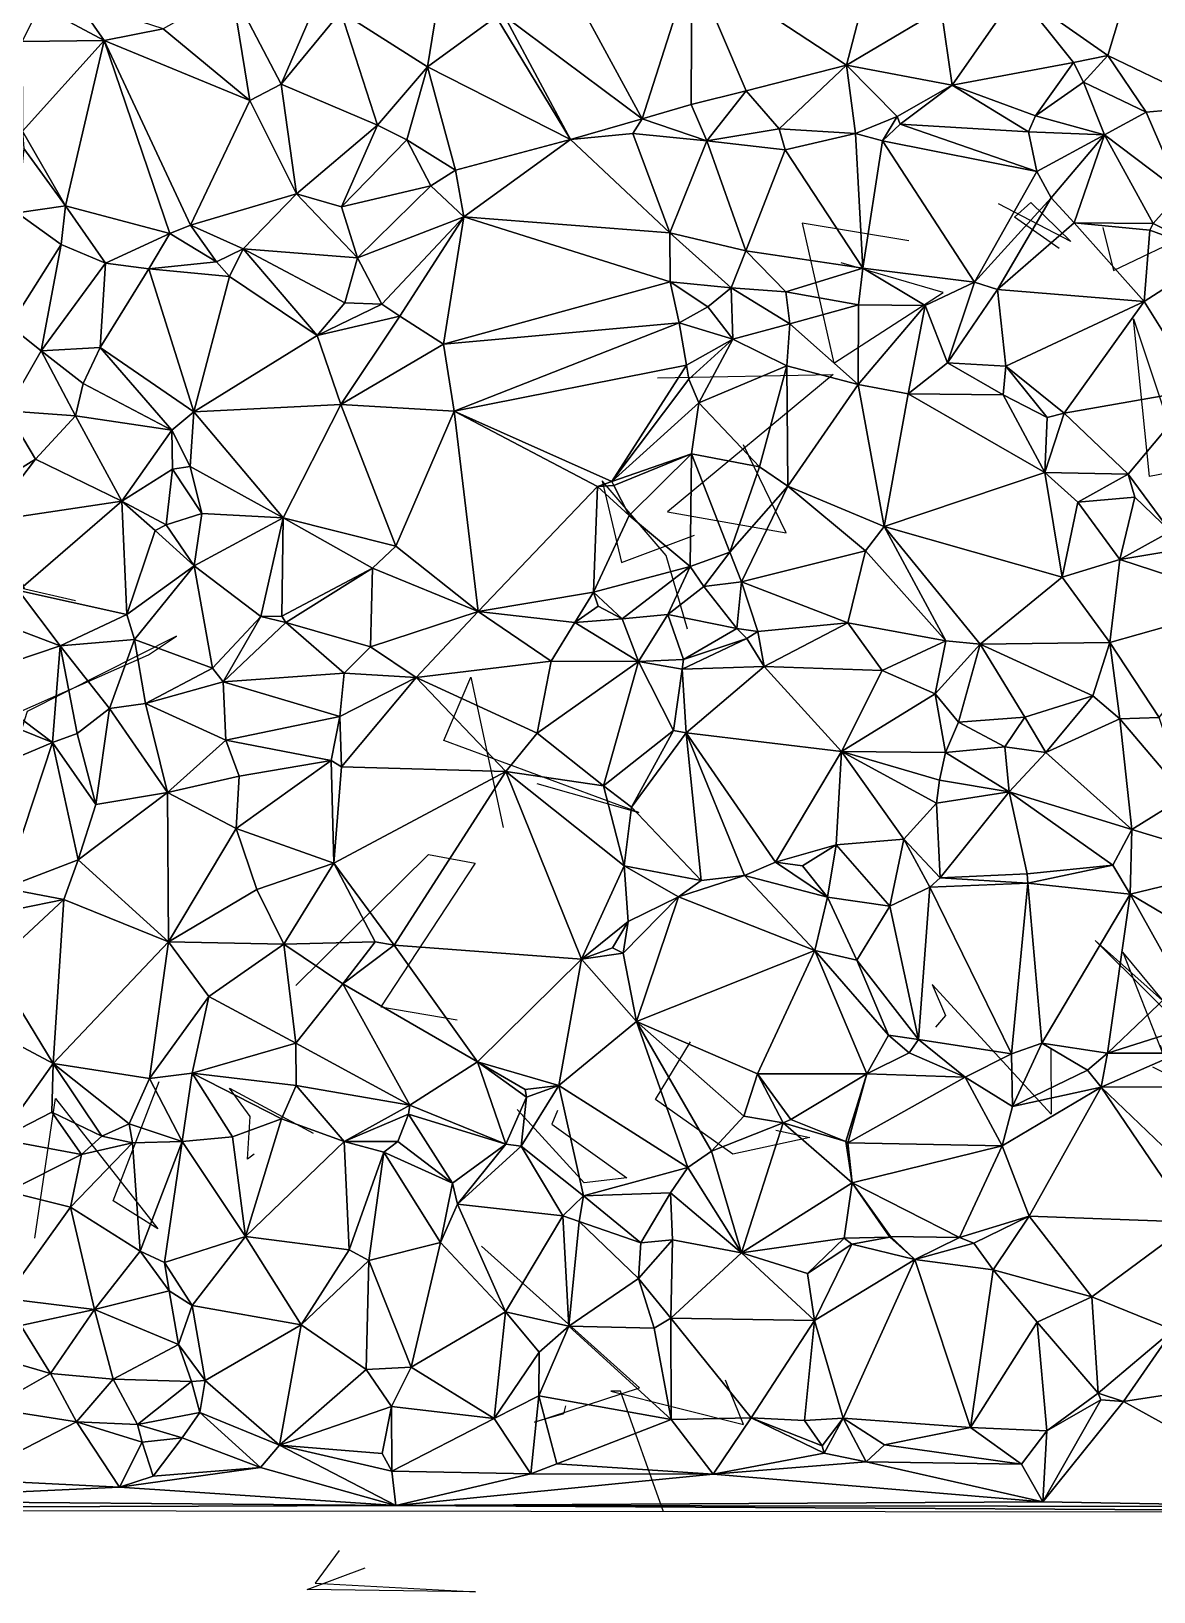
# Model space of a CAD drawing. Header units: metres. Extents: x -15.7 to 15.9, y -15.8 to 15.
# Drawn here: x -1.53 to 9.35, y -15.76 to -0.63 of the extents above; entities that cross this region are included whole.
import ezdxf

# ---------------------------------------------------------------- set-up
doc = ezdxf.new("R2010")
doc.units = ezdxf.units.M
doc.layers.add('CRACKS', color=1, linetype='Continuous')
doc.layers.add('STREET_MESH', color=7, linetype='Continuous')

msp = doc.modelspace()

# ---------------------------------------------------------------- linework, layer by layer
at = {"layer": 'CRACKS'}
for points in [[(8.438, -2.738, 0.1), (8.004, -2.434, 0.1), (8.162, -2.291, 0.1), (8.55, -2.668, 0.1), (7.848, -2.303, 0.1)], [(6.98, -2.661, 0.1), (5.946, -2.491, 0.1), (6.252, -3.848, 0.1), (7.312, -3.164, 0.1), (6.322, -2.875, 0.1)], [(8.861, -2.534, 0.1), (8.963, -2.951, 0.1), (9.736, -2.581, 0.1), (10.043, -3.16, 0.1), (10.339, -2.962, 0.1)], [(10.068, -4.802, 0.1), (9.311, -4.947, 0.1), (9.157, -3.417, 0.1), (9.542, -4.571, 0.1), (10.476, -5.101, 0.1)], [(4.543, -3.991, 0.1), (6.245, -3.957, 0.1), (4.64, -5.289, 0.1), (5.791, -5.492, 0.1), (5.375, -4.64, 0.1)], [(-1.098, -6.152, 0.1), (-2.704, -5.784, 0.1), (-2.123, -4.787, 0.1), (-1.593, -6.035, 0.1), (-2.007, -5.435, 0.1)], [(4.833, -6.428, 0.1), (4.626, -5.714, 0.1), (4.005, -4.99, 0.1), (4.195, -5.78, 0.1), (4.902, -5.515, 0.1)], [(-1.988, -7.38, 0.1), (-0.391, -6.675, 0.1), (-0.12, -6.495, 0.1), (-1.569, -7.226, 0.1), (-1.891, -8.226, 0.1)], [(3.374, -7.924, 0.1), (4.363, -8.203, 0.1), (2.471, -7.505, 0.1), (2.732, -6.891, 0.1), (3.046, -8.35, 0.1)], [(1.037, -9.882, 0.1), (2.324, -8.612, 0.1), (2.774, -8.696, 0.1), (1.862, -10.087, 0.1), (2.602, -10.213, 0.1)], [(10.328, -10.82, 0.1), (8.787, -9.445, 0.1), (10.358, -11.009, 0.1), (9.601, -10.311, 0.1), (10.528, -10.987, 0.1)], [(9.342, -10.669, 0.1), (10.415, -11.199, 0.1), (9.054, -9.559, 0.1), (9.515, -10.734, 0.1), (9.418, -10.463, 0.1)], [(8.355, -10.494, 0.1), (8.359, -11.128, 0.1), (7.207, -9.871, 0.1), (7.335, -10.172, 0.1), (7.237, -10.285, 0.1)], [(5.69, -11.283, 0.1), (6.018, -11.355, 0.1), (5.272, -11.516, 0.1), (4.522, -10.985, 0.1), (4.862, -10.429, 0.1)], [(-1.495, -12.332, 0.1), (-1.294, -10.976, 0.1), (-0.3, -12.242, 0.1), (-0.735, -11.969, 0.1), (-0.287, -10.812, 0.1)], [(0.633, -11.517, 0.1), (0.568, -11.565, 0.1), (0.595, -11.151, 0.1), (0.394, -10.876, 0.1), (1.203, -11.312, 0.1)], [(3.572, -11.094, 0.1), (3.518, -11.226, 0.1), (4.245, -11.747, 0.1), (3.831, -11.796, 0.1), (3.183, -11.083, 0.1)], [(3.65, -13.956, 0.1), (3.632, -14.034, 0.1), (3.349, -14.116, 0.1), (4.368, -13.783, 0.1), (2.835, -12.41, 0.1)], [(4.602, -14.983, 0.1), (4.184, -13.815, 0.1), (4.091, -13.813, 0.1), (5.376, -14.137, 0.1), (5.202, -13.709, 0.1)], [(1.456, -15.359, 0.1), (1.224, -15.675, 0.1), (2.778, -15.759, 0.1), (1.146, -15.738, 0.1), (1.71, -15.528, 0.1)]]:
    msp.add_polyline3d(points, dxfattribs=at)
at = {"layer": 'STREET_MESH'}
for points in [[(9.931, -1.357), (9.726, 0.606), (9.297, 0.425)], [(8.03, -0.249), (8.91, -0.864), (9.297, 0.425)], [(8.91, -0.864), (9.931, -1.357), (9.297, 0.425)], [(3.469, 0.225), (3.058, -0.484), (4.394, -1.478)], [(3.469, 0.225), (4.394, -1.478), (4.876, 0.027)], [(4.394, -1.478), (4.868, -1.341), (4.876, 0.027)], [(4.868, -1.341), (5.401, -1.207), (4.876, 0.027)], [(6.376, -0.958), (6.654, 0.112), (4.876, 0.027)], [(5.401, -1.207), (6.376, -0.958), (4.876, 0.027)], [(7.293, -0.415), (6.654, 0.112), (6.376, -0.958)], [(2.45, -0.137), (1.473, -0.442), (2.314, -0.974)], [(2.98, -0.49), (2.45, -0.137), (2.314, -0.974)], [(0.416, -0.229), (-0.251, -0.607), (0.59, -1.303)], [(0.416, -0.229), (0.895, -1.144), (1.237, -0.351)], [(0.895, -1.144), (0.416, -0.229), (0.59, -1.303)], [(8.03, -0.249), (7.293, -0.415), (7.399, -1.153)], [(8.575, -0.932), (8.03, -0.249), (7.399, -1.153)], [(8.575, -0.932), (8.91, -0.864), (8.03, -0.249)], [(-1.836, -0.475), (-1.618, -0.729), (-1.444, -0.387)], [(-1.618, -0.729), (-0.823, -0.719), (-1.444, -0.387)], [(-0.823, -0.719), (-1.089, -0.334), (-1.444, -0.387)], [(-0.823, -0.719), (-0.251, -0.607), (-1.089, -0.334)], [(0.895, -1.144), (1.473, -0.442), (1.237, -0.351)], [(1.828, -1.54), (1.473, -0.442), (0.895, -1.144)], [(1.473, -0.442), (1.828, -1.54), (2.314, -0.974)], [(7.293, -0.415), (6.376, -0.958), (7.399, -1.153)], [(2.98, -0.49), (2.314, -0.974), (3.7, -1.68)], [(3.058, -0.484), (2.98, -0.49), (3.7, -1.68)], [(3.058, -0.484), (3.7, -1.68), (4.394, -1.478)], [(-1.618, -0.729), (-1.612, -1.599), (-0.823, -0.719)], [(-0.823, -0.719), (-1.612, -1.599), (-1.197, -2.323)], [(-0.186, -2.592), (-0.823, -0.719), (-1.197, -2.323)], [(-0.251, -0.607), (-0.823, -0.719), (0.59, -1.303)], [(-0.823, -0.719), (0.016, -2.51), (0.59, -1.303)], [(-0.823, -0.719), (-0.186, -2.592), (0.016, -2.51)], [(8.575, -0.932), (8.672, -1.123), (8.91, -0.864)], [(8.672, -1.123), (9.28, -1.415), (8.91, -0.864)], [(8.91, -0.864), (9.28, -1.415), (9.931, -1.357)], [(1.828, -1.54), (2.112, -1.682), (2.314, -0.974)], [(2.314, -0.974), (2.112, -1.682), (2.584, -1.977)], [(3.7, -1.68), (2.314, -0.974), (2.584, -1.977)], [(5.401, -1.207), (5.721, -1.575), (6.376, -0.958)], [(6.376, -0.958), (5.721, -1.575), (6.462, -1.621)], [(6.866, -1.458), (6.376, -0.958), (6.462, -1.621)], [(6.376, -0.958), (6.866, -1.458), (7.399, -1.153)], [(8.207, -1.449), (8.575, -0.932), (7.399, -1.153)], [(8.575, -0.932), (8.207, -1.449), (8.672, -1.123)], [(1.042, -2.207), (0.895, -1.144), (0.59, -1.303)], [(1.828, -1.54), (0.895, -1.144), (1.042, -2.207)], [(4.868, -1.341), (5.021, -1.692), (5.401, -1.207)], [(5.021, -1.692), (5.721, -1.575), (5.401, -1.207)], [(6.866, -1.458), (6.895, -1.53), (7.399, -1.153)], [(6.895, -1.53), (8.139, -1.604), (7.399, -1.153)], [(8.139, -1.604), (8.207, -1.449), (7.399, -1.153)], [(8.672, -1.123), (8.207, -1.449), (8.875, -1.636)], [(9.28, -1.415), (8.672, -1.123), (8.875, -1.636)], [(0.016, -2.51), (1.042, -2.207), (0.59, -1.303)], [(5.021, -1.692), (4.868, -1.341), (4.394, -1.478)], [(9.28, -1.415), (9.616, -2.193), (9.931, -1.357)], [(4.394, -1.478), (3.7, -1.68), (4.305, -1.62)], [(5.021, -1.692), (4.394, -1.478), (4.305, -1.62)], [(6.725, -1.693), (6.866, -1.458), (6.462, -1.621)], [(6.895, -1.53), (6.866, -1.458), (6.725, -1.693)], [(8.207, -1.449), (8.139, -1.604), (8.875, -1.636)], [(9.616, -2.193), (9.28, -1.415), (8.875, -1.636)], [(-1.612, -1.599), (-1.602, -1.767), (-1.197, -2.323)], [(1.478, -2.333), (1.828, -1.54), (1.042, -2.207)], [(2.112, -1.682), (1.828, -1.54), (1.478, -2.333)], [(3.7, -1.68), (4.662, -2.583), (4.305, -1.62)], [(4.662, -2.583), (5.021, -1.692), (4.305, -1.62)], [(5.781, -1.779), (5.721, -1.575), (5.021, -1.692)], [(5.721, -1.575), (5.781, -1.779), (6.462, -1.621)], [(5.781, -1.779), (6.534, -2.927), (6.462, -1.621)], [(6.534, -2.927), (6.725, -1.693), (6.462, -1.621)], [(8.221, -1.991), (6.895, -1.53), (6.725, -1.693)], [(6.895, -1.53), (8.221, -1.991), (8.139, -1.604)], [(8.139, -1.604), (8.221, -1.991), (8.875, -1.636)], [(8.221, -1.991), (8.358, -2.245), (8.875, -1.636)], [(8.358, -2.245), (8.583, -2.489), (8.875, -1.636)], [(8.583, -2.489), (9.349, -2.495), (8.875, -1.636)], [(9.349, -2.495), (9.616, -2.193), (8.875, -1.636)], [(-1.602, -1.767), (-1.665, -2.39), (-1.197, -2.323)], [(2.112, -1.682), (1.478, -2.333), (2.345, -2.13)], [(2.584, -1.977), (2.112, -1.682), (2.345, -2.13)], [(3.7, -1.68), (2.584, -1.977), (2.665, -2.428)], [(4.662, -2.583), (3.7, -1.68), (2.665, -2.428)], [(5.021, -1.692), (4.662, -2.583), (5.4, -2.76)], [(5.781, -1.779), (5.021, -1.692), (5.4, -2.76)], [(6.534, -2.927), (5.781, -1.779), (5.4, -2.76)], [(6.725, -1.693), (6.534, -2.927), (7.616, -3.063)], [(8.221, -1.991), (6.725, -1.693), (7.616, -3.063)], [(2.665, -2.428), (2.584, -1.977), (2.345, -2.13)], [(8.358, -2.245), (8.221, -1.991), (7.616, -3.063)], [(0.527, -2.739), (1.042, -2.207), (0.016, -2.51)], [(0.527, -2.739), (1.634, -2.826), (1.042, -2.207)], [(1.634, -2.826), (1.478, -2.333), (1.042, -2.207)], [(1.478, -2.333), (1.634, -2.826), (2.345, -2.13)], [(1.634, -2.826), (2.665, -2.428), (2.345, -2.13)], [(7.838, -3.133), (8.358, -2.245), (7.616, -3.063)], [(7.838, -3.133), (8.583, -2.489), (8.358, -2.245)], [(9.349, -2.495), (9.966, -2.797), (9.616, -2.193)], [(-1.665, -2.39), (-1.735, -3.485), (-1.237, -2.699)], [(-1.197, -2.323), (-1.665, -2.39), (-1.237, -2.699)], [(-0.808, -2.879), (-1.197, -2.323), (-1.237, -2.699)], [(-0.808, -2.879), (-0.186, -2.592), (-1.197, -2.323)], [(-0.186, -2.592), (0.269, -2.865), (0.016, -2.51)], [(0.269, -2.865), (0.527, -2.739), (0.016, -2.51)], [(1.634, -2.826), (1.871, -3.277), (2.665, -2.428)], [(1.871, -3.277), (2.046, -3.392), (2.665, -2.428)], [(2.046, -3.392), (2.468, -3.663), (2.665, -2.428)], [(2.468, -3.663), (4.664, -3.06), (2.665, -2.428)], [(4.664, -3.06), (4.662, -2.583), (2.665, -2.428)], [(9.26, -3.251), (8.583, -2.489), (7.838, -3.133)], [(9.349, -2.495), (8.583, -2.489), (9.315, -2.56)], [(8.583, -2.489), (9.26, -3.251), (9.315, -2.56)], [(9.26, -3.251), (9.966, -2.797), (9.315, -2.56)], [(9.966, -2.797), (9.349, -2.495), (9.315, -2.56)], [(-1.735, -3.485), (-1.432, -3.73), (-1.237, -2.699)], [(-1.432, -3.73), (-0.808, -2.879), (-1.237, -2.699)], [(-0.808, -2.879), (-0.39, -2.934), (-0.186, -2.592)], [(-0.39, -2.934), (0.269, -2.865), (-0.186, -2.592)], [(4.662, -2.583), (5.256, -3.119), (5.4, -2.76)], [(5.256, -3.119), (4.662, -2.583), (4.664, -3.06)], [(0.269, -2.865), (-0.39, -2.934), (0.393, -3.007)], [(0.527, -2.739), (0.269, -2.865), (0.393, -3.007)], [(1.243, -3.58), (0.527, -2.739), (0.393, -3.007)], [(1.511, -3.264), (0.527, -2.739), (1.243, -3.58)], [(1.511, -3.264), (1.634, -2.826), (0.527, -2.739)], [(1.511, -3.264), (1.871, -3.277), (1.634, -2.826)], [(5.256, -3.119), (5.787, -3.155), (5.4, -2.76)], [(5.787, -3.155), (6.534, -2.927), (5.4, -2.76)], [(9.26, -3.251), (9.794, -4.102), (9.966, -2.797)], [(-0.808, -2.879), (-1.432, -3.73), (-0.859, -3.697)], [(-0.39, -2.934), (-0.808, -2.879), (-0.859, -3.697)], [(0.047, -4.32), (-0.39, -2.934), (-0.859, -3.697)], [(-0.39, -2.934), (0.047, -4.32), (0.393, -3.007)], [(0.047, -4.32), (1.243, -3.58), (0.393, -3.007)], [(6.534, -2.927), (5.787, -3.155), (6.491, -3.284)], [(7.139, -3.288), (6.534, -2.927), (6.491, -3.284)], [(6.534, -2.927), (7.139, -3.288), (7.616, -3.063)], [(2.468, -3.663), (4.753, -3.456), (4.664, -3.06)], [(4.753, -3.456), (5.031, -3.301), (4.664, -3.06)], [(5.031, -3.301), (5.256, -3.119), (4.664, -3.06)], [(5.274, -3.617), (5.256, -3.119), (5.031, -3.301)], [(5.787, -3.155), (5.256, -3.119), (5.826, -3.467)], [(5.256, -3.119), (5.274, -3.617), (5.826, -3.467)], [(5.787, -3.155), (5.826, -3.467), (6.491, -3.284)], [(7.139, -3.288), (7.354, -3.846), (7.616, -3.063)], [(7.354, -3.846), (7.838, -3.133), (7.616, -3.063)], [(7.92, -3.876), (7.838, -3.133), (7.354, -3.846)], [(7.92, -3.876), (9.26, -3.251), (7.838, -3.133)], [(1.871, -3.277), (1.511, -3.264), (1.243, -3.58)], [(1.871, -3.277), (1.243, -3.58), (2.046, -3.392)], [(4.753, -3.456), (5.274, -3.617), (5.031, -3.301)], [(5.826, -3.467), (6.489, -4.054), (6.491, -3.284)], [(6.489, -4.054), (7.139, -3.288), (6.491, -3.284)], [(6.974, -4.147), (7.139, -3.288), (6.489, -4.054)], [(7.139, -3.288), (6.974, -4.147), (7.354, -3.846)], [(7.92, -3.876), (8.486, -4.333), (9.26, -3.251)], [(9.26, -3.251), (8.486, -4.333), (9.794, -4.102)], [(2.046, -3.392), (1.243, -3.58), (1.473, -4.248)], [(2.468, -3.663), (2.046, -3.392), (1.473, -4.248)], [(4.753, -3.456), (2.468, -3.663), (2.57, -4.312)], [(4.753, -3.456), (2.57, -4.312), (4.825, -3.867)], [(5.274, -3.617), (4.753, -3.456), (4.825, -3.867)], [(5.274, -3.617), (5.798, -3.874), (5.826, -3.467)], [(5.826, -3.467), (5.798, -3.874), (6.489, -4.054)], [(-1.432, -3.73), (-1.735, -3.485), (-1.765, -4.31)], [(1.243, -3.58), (0.047, -4.32), (1.473, -4.248)], [(4.847, -4.004), (5.274, -3.617), (4.825, -3.867)], [(5.274, -3.617), (4.847, -4.004), (4.942, -4.234)], [(5.798, -3.874), (5.274, -3.617), (4.942, -4.234)], [(-1.099, -4.358), (-1.432, -3.73), (-1.765, -4.31)], [(-0.859, -3.697), (-1.432, -3.73), (-1.025, -4.046)], [(-1.432, -3.73), (-1.099, -4.358), (-1.025, -4.046)], [(-0.859, -3.697), (-1.025, -4.046), (-0.166, -4.498)], [(0.047, -4.32), (-0.859, -3.697), (-0.166, -4.498)], [(2.57, -4.312), (2.468, -3.663), (1.473, -4.248)], [(2.57, -4.312), (4.101, -4.994), (4.825, -3.867)], [(4.101, -4.994), (4.847, -4.004), (4.825, -3.867)], [(5.798, -3.874), (4.942, -4.234), (5.533, -4.852)], [(5.807, -5.042), (5.798, -3.874), (5.533, -4.852)], [(5.798, -3.874), (5.807, -5.042), (6.489, -4.054)], [(6.974, -4.147), (7.894, -4.154), (7.354, -3.846)], [(7.894, -4.154), (7.92, -3.876), (7.354, -3.846)], [(7.894, -4.154), (8.319, -4.374), (7.92, -3.876)], [(7.92, -3.876), (8.319, -4.374), (8.486, -4.333)], [(-1.025, -4.046), (-1.099, -4.358), (-0.166, -4.498)], [(4.847, -4.004), (4.101, -4.994), (4.942, -4.234)], [(5.807, -5.042), (6.741, -5.43), (6.489, -4.054)], [(6.741, -5.43), (6.974, -4.147), (6.489, -4.054)], [(4.101, -4.994), (4.872, -4.728), (4.942, -4.234)], [(4.942, -4.234), (4.872, -4.728), (5.533, -4.852)], [(8.298, -4.907), (6.974, -4.147), (6.741, -5.43)], [(8.298, -4.907), (7.894, -4.154), (6.974, -4.147)], [(8.298, -4.907), (8.319, -4.374), (7.894, -4.154)], [(8.486, -4.333), (9.106, -4.924), (9.794, -4.102)], [(9.106, -4.924), (9.516, -5.479), (9.794, -4.102)], [(-1.765, -4.31), (-1.838, -4.995), (-1.488, -4.779)], [(-1.099, -4.358), (-1.765, -4.31), (-1.488, -4.779)], [(-0.649, -5.185), (-1.099, -4.358), (-1.488, -4.779)], [(-1.099, -4.358), (-0.649, -5.185), (-0.166, -4.498)], [(0.011, -4.85), (0.047, -4.32), (-0.166, -4.498)], [(0.047, -4.32), (0.011, -4.85), (0.915, -5.349)], [(0.047, -4.32), (0.915, -5.349), (1.473, -4.248)], [(0.915, -5.349), (2.006, -5.621), (1.473, -4.248)], [(2.006, -5.621), (2.57, -4.312), (1.473, -4.248)], [(2.57, -4.312), (2.006, -5.621), (2.804, -6.256)], [(2.57, -4.312), (2.804, -6.256), (3.96, -5.045)], [(4.101, -4.994), (2.57, -4.312), (3.96, -5.045)], [(8.319, -4.374), (8.298, -4.907), (8.486, -4.333)], [(8.486, -4.333), (8.298, -4.907), (9.106, -4.924)], [(-0.649, -5.185), (-0.159, -4.875), (-0.166, -4.498)], [(-0.159, -4.875), (0.011, -4.85), (-0.166, -4.498)], [(-1.945, -5.381), (-0.649, -5.185), (-1.488, -4.779)], [(-1.838, -4.995), (-1.945, -5.381), (-1.488, -4.779)], [(4.101, -4.994), (4.121, -5.035), (4.872, -4.728)], [(4.121, -5.035), (4.267, -5.325), (4.872, -4.728)], [(4.872, -4.728), (4.267, -5.325), (4.858, -5.82)], [(4.872, -4.728), (4.858, -5.82), (5.244, -5.68)], [(5.533, -4.852), (4.872, -4.728), (5.244, -5.68)], [(-0.22, -5.417), (-0.159, -4.875), (-0.649, -5.185)], [(-0.159, -4.875), (-0.22, -5.417), (0.125, -5.307)], [(0.011, -4.85), (-0.159, -4.875), (0.125, -5.307)], [(0.011, -4.85), (0.125, -5.307), (0.915, -5.349)], [(5.807, -5.042), (5.533, -4.852), (5.244, -5.68)], [(8.467, -5.923), (8.298, -4.907), (6.741, -5.43)], [(8.298, -4.907), (8.467, -5.923), (8.618, -5.196)], [(9.106, -4.924), (8.298, -4.907), (8.618, -5.196)], [(9.171, -5.147), (9.106, -4.924), (8.618, -5.196)], [(9.171, -5.147), (9.516, -5.479), (9.106, -4.924)], [(2.804, -6.256), (3.921, -6.068), (3.96, -5.045)], [(3.921, -6.068), (4.267, -5.325), (3.96, -5.045)], [(4.121, -5.035), (4.101, -4.994), (3.96, -5.045)], [(4.267, -5.325), (4.121, -5.035), (3.96, -5.045)], [(5.358, -5.968), (5.807, -5.042), (5.244, -5.68)], [(5.807, -5.042), (5.358, -5.968), (6.56, -5.668)], [(5.807, -5.042), (6.56, -5.668), (6.741, -5.43)], [(-1.945, -5.381), (-1.652, -6.051), (-0.649, -5.185)], [(-0.649, -5.185), (-1.652, -6.051), (-0.602, -6.284)], [(-0.326, -5.47), (-0.649, -5.185), (-0.602, -6.284)], [(-0.326, -5.47), (-0.22, -5.417), (-0.649, -5.185)], [(8.467, -5.923), (9.025, -5.751), (8.618, -5.196)], [(9.025, -5.751), (9.171, -5.147), (8.618, -5.196)], [(9.171, -5.147), (9.025, -5.751), (9.516, -5.479)], [(-0.22, -5.417), (-0.326, -5.47), (0.051, -5.813)], [(0.125, -5.307), (-0.22, -5.417), (0.051, -5.813)], [(0.915, -5.349), (0.125, -5.307), (0.051, -5.813)], [(0.698, -6.305), (0.915, -5.349), (0.051, -5.813)], [(0.698, -6.305), (0.9, -6.3), (0.915, -5.349)], [(0.915, -5.349), (0.9, -6.3), (1.78, -5.835)], [(2.006, -5.621), (0.915, -5.349), (1.78, -5.835)], [(4.267, -5.325), (3.921, -6.068), (4.858, -5.82)], [(6.56, -5.668), (7.337, -6.54), (6.741, -5.43)], [(7.672, -6.571), (8.467, -5.923), (6.741, -5.43)], [(7.337, -6.54), (7.672, -6.571), (6.741, -5.43)], [(-0.326, -5.47), (-0.602, -6.284), (0.051, -5.813)], [(9.516, -5.479), (9.025, -5.751), (9.955, -5.597)], [(9.955, -5.597), (9.025, -5.751), (10.3, -6.169)], [(2.804, -6.256), (2.006, -5.621), (1.78, -5.835)], [(4.858, -5.82), (4.992, -6.013), (5.244, -5.68)], [(4.992, -6.013), (5.358, -5.968), (5.244, -5.68)], [(6.56, -5.668), (5.358, -5.968), (6.388, -6.365)], [(7.337, -6.54), (6.56, -5.668), (6.388, -6.365)], [(0.051, -5.813), (-0.602, -6.284), (-0.526, -6.526)], [(0.23, -6.804), (0.051, -5.813), (-0.526, -6.526)], [(0.698, -6.305), (0.051, -5.813), (0.23, -6.804)], [(0.9, -6.3), (0.938, -6.363), (1.78, -5.835)], [(0.938, -6.363), (1.762, -6.598), (1.78, -5.835)], [(1.762, -6.598), (2.804, -6.256), (1.78, -5.835)], [(3.921, -6.068), (4.201, -6.326), (4.858, -5.82)], [(4.201, -6.326), (4.643, -6.285), (4.858, -5.82)], [(4.643, -6.285), (4.992, -6.013), (4.858, -5.82)], [(9.025, -5.751), (8.467, -5.923), (8.929, -6.555)], [(9.025, -5.751), (8.929, -6.555), (10.3, -6.169)], [(-1.652, -6.051), (-1.857, -6.358), (-1.249, -6.59)], [(-0.602, -6.284), (-1.652, -6.051), (-1.249, -6.59)], [(4.643, -6.285), (5.313, -6.421), (4.992, -6.013)], [(4.992, -6.013), (5.313, -6.421), (5.358, -5.968)], [(5.313, -6.421), (5.516, -6.451), (5.358, -5.968)], [(5.358, -5.968), (5.516, -6.451), (6.388, -6.365)], [(8.929, -6.555), (8.467, -5.923), (7.672, -6.571)], [(3.921, -6.068), (2.804, -6.256), (3.741, -6.362)], [(3.968, -6.204), (3.921, -6.068), (3.741, -6.362)], [(3.968, -6.204), (4.201, -6.326), (3.921, -6.068)], [(8.929, -6.555), (9.405, -7.283), (10.3, -6.169)], [(-0.602, -6.284), (-1.249, -6.59), (-0.526, -6.526)], [(0.331, -6.939), (0.698, -6.305), (0.23, -6.804)], [(0.331, -6.939), (0.938, -6.363), (0.698, -6.305)], [(0.938, -6.363), (0.9, -6.3), (0.698, -6.305)], [(2.804, -6.256), (1.762, -6.598), (2.202, -6.896)], [(3.511, -6.736), (2.804, -6.256), (2.202, -6.896)], [(2.804, -6.256), (3.511, -6.736), (3.741, -6.362)], [(4.201, -6.326), (3.968, -6.204), (3.741, -6.362)], [(4.359, -6.74), (4.201, -6.326), (3.741, -6.362)], [(4.643, -6.285), (4.201, -6.326), (4.359, -6.74)], [(4.643, -6.285), (4.359, -6.74), (4.794, -6.722)], [(5.313, -6.421), (4.643, -6.285), (4.794, -6.722)], [(-1.857, -6.358), (-2.159, -6.895), (-1.249, -6.59)], [(1.505, -6.855), (0.938, -6.363), (0.331, -6.939)], [(0.938, -6.363), (1.505, -6.855), (1.762, -6.598)], [(3.511, -6.736), (4.359, -6.74), (3.741, -6.362)], [(5.313, -6.421), (4.794, -6.722), (5.41, -6.517)], [(5.516, -6.451), (5.313, -6.421), (5.41, -6.517)], [(5.578, -6.789), (5.516, -6.451), (5.41, -6.517)], [(5.516, -6.451), (5.578, -6.789), (6.388, -6.365)], [(5.578, -6.789), (6.72, -6.827), (6.388, -6.365)], [(6.72, -6.827), (7.337, -6.54), (6.388, -6.365)], [(-2.159, -6.895), (-1.322, -7.526), (-1.249, -6.59)], [(-1.322, -7.526), (-1.082, -7.439), (-1.249, -6.59)], [(-1.249, -6.59), (-0.771, -7.196), (-0.526, -6.526)], [(-1.082, -7.439), (-0.771, -7.196), (-1.249, -6.59)], [(-0.771, -7.196), (-0.42, -7.149), (-0.526, -6.526)], [(-0.42, -7.149), (0.23, -6.804), (-0.526, -6.526)], [(1.762, -6.598), (1.505, -6.855), (2.202, -6.896)], [(4.783, -6.816), (5.578, -6.789), (5.41, -6.517)], [(4.794, -6.722), (4.783, -6.816), (5.41, -6.517)], [(7.235, -7.054), (7.337, -6.54), (6.72, -6.827)], [(7.337, -6.54), (7.235, -7.054), (7.672, -6.571)], [(7.235, -7.054), (7.461, -7.327), (7.672, -6.571)], [(7.672, -6.571), (7.461, -7.327), (8.105, -7.281)], [(8.763, -7.073), (8.929, -6.555), (7.672, -6.571)], [(8.763, -7.073), (7.672, -6.571), (8.105, -7.281)], [(8.763, -7.073), (9.026, -7.296), (8.929, -6.555)], [(9.026, -7.296), (9.405, -7.283), (8.929, -6.555)], [(-0.42, -7.149), (0.331, -6.939), (0.23, -6.804)], [(3.377, -7.436), (3.511, -6.736), (2.202, -6.896)], [(4.359, -6.74), (3.511, -6.736), (3.377, -7.436)], [(4.359, -6.74), (3.377, -7.436), (4.02, -7.945)], [(4.699, -7.41), (4.359, -6.74), (4.02, -7.945)], [(4.359, -6.74), (4.783, -6.816), (4.794, -6.722)], [(4.359, -6.74), (4.699, -7.41), (4.783, -6.816)], [(5.578, -6.789), (4.783, -6.816), (4.82, -7.432)], [(6.325, -7.614), (5.578, -6.789), (4.82, -7.432)], [(6.325, -7.614), (6.72, -6.827), (5.578, -6.789)], [(-2.159, -6.895), (-2.181, -7.181), (-1.322, -7.526)], [(0.331, -6.939), (-0.42, -7.149), (0.357, -7.502)], [(1.505, -6.855), (0.331, -6.939), (1.462, -7.273)], [(1.462, -7.273), (0.331, -6.939), (0.357, -7.502)], [(1.505, -6.855), (1.462, -7.273), (2.202, -6.896)], [(2.202, -6.896), (1.462, -7.273), (1.48, -7.763)], [(3.073, -7.807), (2.202, -6.896), (1.48, -7.763)], [(3.377, -7.436), (2.202, -6.896), (3.073, -7.807)], [(4.783, -6.816), (4.699, -7.41), (4.82, -7.432)], [(7.235, -7.054), (6.72, -6.827), (6.325, -7.614)], [(7.336, -7.624), (7.235, -7.054), (6.325, -7.614)], [(7.461, -7.327), (7.235, -7.054), (7.336, -7.624)], [(8.308, -7.623), (8.763, -7.073), (8.105, -7.281)], [(8.763, -7.073), (8.308, -7.623), (9.026, -7.296)], [(-2.181, -7.181), (-2.468, -8.006), (-1.322, -7.526)], [(-0.771, -7.196), (-1.082, -7.439), (-0.901, -8.128)], [(-0.771, -7.196), (-0.901, -8.128), (-0.208, -8.009)], [(-0.42, -7.149), (-0.771, -7.196), (-0.208, -8.009)], [(-0.42, -7.149), (-0.208, -8.009), (0.357, -7.502)], [(1.379, -7.701), (1.462, -7.273), (0.357, -7.502)], [(1.462, -7.273), (1.379, -7.701), (1.48, -7.763)], [(4.292, -8.154), (4.699, -7.41), (4.02, -7.945)], [(4.699, -7.41), (4.292, -8.154), (4.82, -7.432)], [(7.91, -7.567), (7.461, -7.327), (7.336, -7.624)], [(7.461, -7.327), (7.91, -7.567), (8.105, -7.281)], [(7.91, -7.567), (8.308, -7.623), (8.105, -7.281)], [(9.026, -7.296), (8.308, -7.623), (9.141, -8.368)], [(9.662, -8.047), (9.405, -7.283), (9.026, -7.296)], [(9.662, -8.047), (9.026, -7.296), (9.141, -8.368)], [(-2.468, -8.006), (-1.787, -8.939), (-1.322, -7.526)], [(-1.787, -8.939), (-1.074, -8.664), (-1.322, -7.526)], [(-0.901, -8.128), (-1.082, -7.439), (-1.322, -7.526)], [(-1.074, -8.664), (-0.901, -8.128), (-1.322, -7.526)], [(-0.208, -8.009), (0.488, -7.852), (0.357, -7.502)], [(0.488, -7.852), (1.379, -7.701), (0.357, -7.502)], [(4.02, -7.945), (3.377, -7.436), (3.073, -7.807)], [(4.292, -8.154), (4.965, -8.863), (4.82, -7.432)], [(4.965, -8.863), (5.386, -8.816), (4.82, -7.432)], [(5.386, -8.816), (5.686, -8.685), (4.82, -7.432)], [(5.686, -8.685), (6.325, -7.614), (4.82, -7.432)], [(1.379, -7.701), (0.488, -7.852), (0.458, -8.359)], [(1.405, -8.695), (1.379, -7.701), (0.458, -8.359)], [(1.379, -7.701), (1.405, -8.695), (1.48, -7.763)], [(5.686, -8.685), (6.275, -8.517), (6.325, -7.614)], [(6.325, -7.614), (6.275, -8.517), (6.931, -8.464)], [(7.249, -8.115), (6.325, -7.614), (6.931, -8.464)], [(7.249, -8.115), (7.277, -7.89), (6.325, -7.614)], [(7.277, -7.89), (7.336, -7.624), (6.325, -7.614)], [(7.336, -7.624), (7.277, -7.89), (7.952, -8.003)], [(7.91, -7.567), (7.336, -7.624), (7.952, -8.003)], [(8.308, -7.623), (7.91, -7.567), (7.952, -8.003)], [(8.308, -7.623), (7.952, -8.003), (9.141, -8.368)], [(0.488, -7.852), (-0.208, -8.009), (0.458, -8.359)], [(1.405, -8.695), (3.073, -7.807), (1.48, -7.763)], [(1.405, -8.695), (1.99, -9.489), (3.073, -7.807)], [(1.99, -9.489), (3.805, -9.627), (3.073, -7.807)], [(3.805, -9.627), (4.218, -8.72), (3.073, -7.807)], [(4.218, -8.72), (4.02, -7.945), (3.073, -7.807)], [(-0.208, -8.009), (-1.074, -8.664), (-0.197, -9.458)], [(-0.208, -8.009), (-0.901, -8.128), (-1.074, -8.664)], [(-0.208, -8.009), (-0.197, -9.458), (0.458, -8.359)], [(4.218, -8.72), (4.292, -8.154), (4.02, -7.945)], [(7.277, -7.89), (7.249, -8.115), (7.952, -8.003)], [(7.952, -8.003), (7.249, -8.115), (7.282, -8.837)], [(8.125, -8.8), (7.952, -8.003), (7.282, -8.837)], [(7.952, -8.003), (8.958, -8.714), (9.141, -8.368)], [(8.125, -8.8), (8.958, -8.714), (7.952, -8.003)], [(4.965, -8.863), (4.292, -8.154), (4.218, -8.72)], [(7.282, -8.837), (7.249, -8.115), (6.931, -8.464)], [(10.287, -8.714), (9.662, -8.047), (9.141, -8.368)], [(-0.197, -9.458), (0.657, -8.951), (0.458, -8.359)], [(0.657, -8.951), (1.405, -8.695), (0.458, -8.359)], [(6.931, -8.464), (6.275, -8.517), (6.795, -9.111)], [(7.184, -8.927), (6.931, -8.464), (6.795, -9.111)], [(7.184, -8.927), (7.282, -8.837), (6.931, -8.464)], [(9.141, -8.368), (8.958, -8.714), (9.124, -8.996)], [(10.287, -8.714), (9.141, -8.368), (9.124, -8.996)], [(5.686, -8.685), (5.95, -8.721), (6.275, -8.517)], [(5.95, -8.721), (6.192, -9.025), (6.275, -8.517)], [(6.275, -8.517), (6.192, -9.025), (6.795, -9.111)], [(-1.074, -8.664), (-1.787, -8.939), (-1.212, -9.047)], [(-0.197, -9.458), (-1.074, -8.664), (-1.212, -9.047)], [(1.405, -8.695), (0.657, -8.951), (0.921, -9.481)], [(1.405, -8.695), (0.921, -9.481), (1.806, -9.457)], [(1.99, -9.489), (1.405, -8.695), (1.806, -9.457)], [(4.259, -9.26), (4.218, -8.72), (3.805, -9.627)], [(4.745, -9.021), (4.218, -8.72), (4.259, -9.26)], [(4.745, -9.021), (4.965, -8.863), (4.218, -8.72)], [(6.192, -9.025), (5.686, -8.685), (5.386, -8.816)], [(5.95, -8.721), (5.686, -8.685), (6.192, -9.025)], [(8.133, -8.889), (8.958, -8.714), (8.125, -8.8)], [(8.958, -8.714), (8.133, -8.889), (9.124, -8.996)], [(9.846, -9.421), (10.287, -8.714), (9.124, -8.996)], [(4.745, -9.021), (6.068, -9.541), (5.386, -8.816)], [(4.965, -8.863), (4.745, -9.021), (5.386, -8.816)], [(6.068, -9.541), (6.192, -9.025), (5.386, -8.816)], [(7.184, -8.927), (8.133, -8.889), (7.282, -8.837)], [(7.976, -10.543), (8.133, -8.889), (7.184, -8.927)], [(8.133, -8.889), (8.125, -8.8), (7.282, -8.837)], [(8.133, -8.889), (7.976, -10.543), (8.268, -10.442)], [(8.133, -8.889), (8.268, -10.442), (9.124, -8.996)], [(-1.897, -9.685), (-1.315, -10.636), (-1.212, -9.047)], [(-1.657, -9.139), (-1.897, -9.685), (-1.212, -9.047)], [(-1.787, -8.939), (-1.657, -9.139), (-1.212, -9.047)], [(-1.315, -10.636), (-0.197, -9.458), (-1.212, -9.047)], [(0.921, -9.481), (0.657, -8.951), (-0.197, -9.458)], [(4.745, -9.021), (4.209, -9.567), (4.339, -10.231)], [(4.209, -9.567), (4.745, -9.021), (4.259, -9.26)], [(6.068, -9.541), (4.745, -9.021), (4.339, -10.231)], [(6.475, -9.635), (6.192, -9.025), (6.068, -9.541)], [(6.192, -9.025), (6.475, -9.635), (6.795, -9.111)], [(7.073, -10.404), (7.184, -8.927), (6.795, -9.111)], [(7.073, -10.404), (7.976, -10.543), (7.184, -8.927)], [(8.268, -10.442), (8.907, -10.538), (9.124, -8.996)], [(8.907, -10.538), (9.61, -9.866), (9.124, -8.996)], [(9.61, -9.866), (9.846, -9.421), (9.124, -8.996)], [(6.475, -9.635), (7.073, -10.404), (6.795, -9.111)], [(4.108, -9.515), (4.259, -9.26), (3.805, -9.627)], [(4.108, -9.515), (4.209, -9.567), (4.259, -9.26)], [(-1.315, -10.636), (-0.381, -10.782), (-0.197, -9.458)], [(-0.381, -10.782), (0.192, -9.987), (-0.197, -9.458)], [(0.192, -9.987), (0.921, -9.481), (-0.197, -9.458)], [(0.921, -9.481), (0.192, -9.987), (1.035, -10.439)], [(0.921, -9.481), (1.491, -9.865), (1.806, -9.457)], [(1.491, -9.865), (0.921, -9.481), (1.035, -10.439)], [(1.491, -9.865), (1.99, -9.489), (1.806, -9.457)], [(1.491, -9.865), (2.798, -10.621), (1.99, -9.489)], [(1.99, -9.489), (2.798, -10.621), (3.805, -9.627)], [(4.209, -9.567), (4.108, -9.515), (3.805, -9.627)], [(2.798, -10.621), (3.587, -10.852), (3.805, -9.627)], [(3.805, -9.627), (3.587, -10.852), (4.339, -10.231)], [(4.209, -9.567), (3.805, -9.627), (4.339, -10.231)], [(5.511, -10.738), (6.068, -9.541), (4.339, -10.231)], [(6.571, -10.737), (6.068, -9.541), (5.511, -10.738)], [(6.068, -9.541), (6.571, -10.737), (6.783, -10.362)], [(6.475, -9.635), (6.068, -9.541), (6.783, -10.362)], [(7.073, -10.404), (6.475, -9.635), (6.783, -10.362)], [(-1.315, -10.636), (-1.897, -9.685), (-2.378, -10.073)], [(2.141, -11.04), (1.491, -9.865), (1.035, -10.439)], [(1.491, -9.865), (2.141, -11.04), (2.798, -10.621)], [(9.649, -10.301), (9.61, -9.866), (8.907, -10.538)], [(-1.839, -11.37), (-1.315, -10.636), (-2.378, -10.073)], [(0.032, -10.732), (0.192, -9.987), (-0.381, -10.782)], [(0.192, -9.987), (0.032, -10.732), (1.035, -10.439)], [(3.587, -10.852), (4.836, -11.645), (4.339, -10.231)], [(5.38, -11.149), (5.511, -10.738), (4.339, -10.231)], [(5.065, -11.488), (5.38, -11.149), (4.339, -10.231)], [(4.836, -11.645), (5.065, -11.488), (4.339, -10.231)], [(0.032, -10.732), (1.039, -10.85), (1.035, -10.439)], [(1.039, -10.85), (2.141, -11.04), (1.035, -10.439)], [(6.571, -10.737), (6.983, -10.535), (6.783, -10.362)], [(6.983, -10.535), (7.073, -10.404), (6.783, -10.362)], [(7.073, -10.404), (6.983, -10.535), (7.526, -10.769)], [(7.976, -10.543), (7.073, -10.404), (7.526, -10.769)], [(9.598, -10.538), (9.649, -10.301), (8.907, -10.538)], [(7.526, -10.769), (6.983, -10.535), (6.571, -10.737)], [(7.976, -10.543), (7.526, -10.769), (7.985, -11.054)], [(8.268, -10.442), (7.976, -10.543), (7.985, -11.054)], [(8.713, -10.703), (8.268, -10.442), (7.985, -11.054)], [(8.268, -10.442), (8.713, -10.703), (8.907, -10.538)], [(8.713, -10.703), (8.844, -10.867), (8.907, -10.538)], [(8.844, -10.867), (9.598, -10.538), (8.907, -10.538)], [(9.938, -10.863), (9.598, -10.538), (8.844, -10.867)], [(-1.839, -11.37), (-1.33, -11.11), (-1.315, -10.636)], [(-1.33, -11.11), (-0.843, -11.342), (-1.315, -10.636)], [(-0.579, -11.221), (-0.381, -10.782), (-1.315, -10.636)], [(-0.843, -11.342), (-0.579, -11.221), (-1.315, -10.636)], [(-0.065, -11.393), (0.032, -10.732), (-0.381, -10.782)], [(0.032, -10.732), (-0.065, -11.393), (0.424, -11.35)], [(0.899, -11.174), (0.032, -10.732), (0.424, -11.35)], [(1.039, -10.85), (0.032, -10.732), (0.899, -11.174)], [(2.141, -11.04), (3.071, -11.421), (2.798, -10.621)], [(2.798, -10.621), (3.261, -10.89), (3.587, -10.852)], [(3.272, -10.963), (3.261, -10.89), (2.798, -10.621)], [(3.071, -11.421), (3.272, -10.963), (2.798, -10.621)], [(5.762, -11.214), (5.511, -10.738), (5.38, -11.149)], [(5.834, -11.181), (6.571, -10.737), (5.511, -10.738)], [(5.762, -11.214), (5.834, -11.181), (5.511, -10.738)], [(6.571, -10.737), (5.834, -11.181), (6.367, -11.395)], [(6.388, -11.406), (6.571, -10.737), (6.367, -11.395)], [(7.526, -10.769), (6.571, -10.737), (6.388, -11.406)], [(8.844, -10.867), (8.713, -10.703), (7.985, -11.054)], [(-0.579, -11.221), (-0.065, -11.393), (-0.381, -10.782)], [(1.039, -10.85), (0.899, -11.174), (1.506, -11.395)], [(2.141, -11.04), (1.039, -10.85), (1.506, -11.395)], [(3.22, -11.44), (3.825, -11.92), (3.587, -10.852)], [(3.272, -10.963), (3.22, -11.44), (3.587, -10.852)], [(3.261, -10.89), (3.272, -10.963), (3.587, -10.852)], [(3.825, -11.92), (4.836, -11.645), (3.587, -10.852)], [(7.883, -11.437), (7.526, -10.769), (6.388, -11.406)], [(7.526, -10.769), (7.883, -11.437), (7.985, -11.054)], [(7.883, -11.437), (8.844, -10.867), (7.985, -11.054)], [(8.844, -10.867), (7.883, -11.437), (8.147, -12.117)], [(9.734, -12.177), (8.844, -10.867), (8.147, -12.117)], [(9.883, -11.863), (9.938, -10.863), (8.844, -10.867)], [(9.883, -11.863), (8.844, -10.867), (9.734, -12.177)], [(2.13, -11.129), (2.141, -11.04), (1.506, -11.395)], [(2.13, -11.129), (3.071, -11.421), (2.141, -11.04)], [(3.272, -10.963), (3.071, -11.421), (3.22, -11.44)], [(-1.043, -11.52), (-1.33, -11.11), (-1.839, -11.37)], [(-1.043, -11.52), (-0.843, -11.342), (-1.33, -11.11)], [(0.547, -12.314), (0.899, -11.174), (0.424, -11.35)], [(0.899, -11.174), (0.547, -12.314), (1.506, -11.395)], [(2.026, -11.393), (2.13, -11.129), (1.506, -11.395)], [(2.554, -11.797), (2.13, -11.129), (2.026, -11.393)], [(3.071, -11.421), (2.13, -11.129), (2.554, -11.797)], [(5.065, -11.488), (5.762, -11.214), (5.38, -11.149)], [(5.834, -11.181), (5.762, -11.214), (6.367, -11.395)], [(-0.843, -11.342), (-1.043, -11.52), (-0.548, -11.407)], [(-0.579, -11.221), (-0.843, -11.342), (-0.548, -11.407)], [(-0.065, -11.393), (-0.579, -11.221), (-0.548, -11.407)], [(5.356, -12.473), (5.762, -11.214), (5.065, -11.488)], [(5.762, -11.214), (5.356, -12.473), (6.429, -11.796)], [(6.367, -11.395), (5.762, -11.214), (6.429, -11.796)], [(-1.043, -11.52), (-1.839, -11.37), (-1.757, -11.879)], [(-1.149, -12.03), (-0.473, -12.456), (-0.548, -11.407)], [(-1.043, -11.52), (-1.149, -12.03), (-0.548, -11.407)], [(-0.473, -12.456), (-0.065, -11.393), (-0.548, -11.407)], [(-0.065, -11.393), (-0.473, -12.456), (-0.237, -12.566)], [(0.547, -12.314), (-0.065, -11.393), (-0.237, -12.566)], [(-0.065, -11.393), (0.547, -12.314), (0.424, -11.35)], [(0.547, -12.314), (1.555, -12.444), (1.506, -11.395)], [(1.891, -11.496), (2.026, -11.393), (1.506, -11.395)], [(1.555, -12.444), (1.891, -11.496), (1.506, -11.395)], [(1.555, -12.444), (1.743, -12.546), (1.891, -11.496)], [(1.891, -11.496), (1.743, -12.546), (2.44, -12.373)], [(1.891, -11.496), (2.554, -11.797), (2.026, -11.393)], [(2.554, -11.797), (1.891, -11.496), (2.44, -12.373)], [(3.071, -11.421), (2.554, -11.797), (2.604, -12.002)], [(3.22, -11.44), (3.071, -11.421), (2.604, -12.002)], [(3.626, -12.113), (3.22, -11.44), (2.604, -12.002)], [(3.22, -11.44), (3.626, -12.113), (3.825, -11.92)], [(4.836, -11.645), (5.356, -12.473), (5.065, -11.488)], [(6.388, -11.406), (6.367, -11.395), (6.429, -11.796)], [(7.883, -11.437), (6.388, -11.406), (6.429, -11.796)], [(7.47, -12.323), (7.883, -11.437), (6.429, -11.796)], [(7.883, -11.437), (7.47, -12.323), (8.147, -12.117)], [(-1.149, -12.03), (-1.043, -11.52), (-1.757, -11.879)], [(4.836, -11.645), (3.825, -11.92), (4.67, -11.892)], [(5.356, -12.473), (4.836, -11.645), (4.67, -11.892)], [(2.554, -11.797), (2.44, -12.373), (2.604, -12.002)], [(5.356, -12.473), (6.351, -12.33), (6.429, -11.796)], [(6.351, -12.33), (6.794, -12.321), (6.429, -11.796)], [(6.801, -12.315), (7.47, -12.323), (6.429, -11.796)], [(6.794, -12.321), (6.801, -12.315), (6.429, -11.796)], [(-1.781, -12.916), (-1.149, -12.03), (-1.757, -11.879)], [(3.626, -12.113), (3.782, -12.168), (3.825, -11.92)], [(3.825, -11.92), (3.782, -12.168), (4.38, -12.377)], [(3.825, -11.92), (4.38, -12.377), (4.67, -11.892)], [(4.38, -12.377), (4.687, -12.346), (4.67, -11.892)], [(4.687, -12.346), (5.356, -12.473), (4.67, -11.892)], [(-0.914, -13.023), (-1.149, -12.03), (-1.781, -12.916)], [(-0.914, -13.023), (-0.473, -12.456), (-1.149, -12.03)], [(2.44, -12.373), (3.068, -13.045), (2.604, -12.002)], [(3.068, -13.045), (3.626, -12.113), (2.604, -12.002)], [(3.626, -12.113), (3.068, -13.045), (3.684, -13.185)], [(3.782, -12.168), (3.626, -12.113), (3.684, -13.185)], [(4.36, -12.723), (3.782, -12.168), (3.684, -13.185)], [(3.782, -12.168), (4.36, -12.723), (4.38, -12.377)], [(8.147, -12.117), (7.47, -12.323), (7.608, -12.378)], [(7.798, -12.639), (8.147, -12.117), (7.608, -12.378)], [(7.798, -12.639), (8.753, -12.9), (8.147, -12.117)], [(8.753, -12.9), (9.734, -12.177), (8.147, -12.117)], [(8.753, -12.9), (9.542, -13.22), (9.734, -12.177)], [(0.031, -12.984), (0.547, -12.314), (-0.237, -12.566)], [(0.547, -12.314), (0.031, -12.984), (1.088, -13.171)], [(1.555, -12.444), (0.547, -12.314), (1.088, -13.171)], [(2.44, -12.373), (1.743, -12.546), (2.154, -13.583)], [(3.068, -13.045), (2.44, -12.373), (2.154, -13.583)], [(4.36, -12.723), (4.687, -12.346), (4.38, -12.377)], [(4.687, -12.346), (4.36, -12.723), (4.671, -13.107)], [(5.356, -12.473), (4.687, -12.346), (4.671, -13.107)], [(5.998, -12.674), (6.351, -12.33), (5.356, -12.473)], [(6.351, -12.33), (5.998, -12.674), (6.428, -12.39)], [(6.428, -12.39), (5.998, -12.674), (6.065, -13.13)], [(6.428, -12.39), (6.065, -13.13), (7.036, -12.539)], [(6.794, -12.321), (6.351, -12.33), (6.428, -12.39)], [(6.794, -12.321), (6.428, -12.39), (7.036, -12.539)], [(6.801, -12.315), (6.794, -12.321), (7.036, -12.539)], [(7.47, -12.323), (6.801, -12.315), (7.036, -12.539)], [(7.608, -12.378), (7.47, -12.323), (7.036, -12.539)], [(7.798, -12.639), (7.608, -12.378), (7.036, -12.539)], [(-0.473, -12.456), (-0.914, -13.023), (-0.193, -12.842)], [(-0.237, -12.566), (-0.473, -12.456), (-0.193, -12.842)], [(1.743, -12.546), (1.555, -12.444), (1.088, -13.171)], [(1.743, -12.546), (1.088, -13.171), (1.719, -13.604)], [(2.154, -13.583), (1.743, -12.546), (1.719, -13.604)], [(6.065, -13.13), (5.356, -12.473), (4.671, -13.107)], [(5.998, -12.674), (5.356, -12.473), (6.065, -13.13)], [(6.065, -13.13), (6.344, -14.077), (7.036, -12.539)], [(6.344, -14.077), (7.578, -14.167), (7.036, -12.539)], [(7.578, -14.167), (7.798, -12.639), (7.036, -12.539)], [(0.031, -12.984), (-0.237, -12.566), (-0.193, -12.842)], [(7.798, -12.639), (7.578, -14.167), (8.223, -13.145)], [(8.753, -12.9), (7.798, -12.639), (8.223, -13.145)], [(-0.914, -13.023), (-0.102, -13.363), (-0.193, -12.842)], [(-0.102, -13.363), (0.031, -12.984), (-0.193, -12.842)], [(4.51, -13.205), (4.36, -12.723), (3.684, -13.185)], [(4.36, -12.723), (4.51, -13.205), (4.671, -13.107)], [(-1.63, -13.179), (-0.914, -13.023), (-1.781, -12.916)], [(0.156, -13.71), (0.031, -12.984), (-0.102, -13.363)], [(0.031, -12.984), (0.156, -13.71), (1.088, -13.171)], [(8.816, -13.835), (8.753, -12.9), (8.223, -13.145)], [(8.816, -13.835), (9.542, -13.22), (8.753, -12.9)], [(-1.63, -13.179), (-1.341, -13.642), (-0.914, -13.023)], [(-1.341, -13.642), (-0.734, -13.697), (-0.914, -13.023)], [(-0.734, -13.697), (-0.102, -13.363), (-0.914, -13.023)], [(3.068, -13.045), (2.154, -13.583), (2.96, -14.078)], [(3.397, -13.437), (3.068, -13.045), (2.96, -14.078)], [(3.068, -13.045), (3.397, -13.437), (3.684, -13.185)], [(4.51, -13.205), (4.675, -14.088), (4.671, -13.107)], [(4.675, -14.088), (5.45, -14.072), (4.671, -13.107)], [(5.45, -14.072), (6.065, -13.13), (4.671, -13.107)], [(5.45, -14.072), (5.968, -14.097), (6.065, -13.13)], [(6.065, -13.13), (5.968, -14.097), (6.344, -14.077)], [(7.578, -14.167), (8.317, -14.198), (8.223, -13.145)], [(8.317, -14.198), (8.816, -13.835), (8.223, -13.145)], [(-1.341, -13.642), (-1.63, -13.179), (-2.031, -13.441)], [(0.156, -13.71), (0.878, -14.337), (1.088, -13.171)], [(1.088, -13.171), (0.878, -14.337), (1.719, -13.604)], [(3.393, -13.861), (4.675, -14.088), (3.684, -13.185)], [(3.397, -13.437), (3.393, -13.861), (3.684, -13.185)], [(4.675, -14.088), (4.51, -13.205), (3.684, -13.185)], [(9.542, -13.22), (8.816, -13.835), (9.059, -13.913)], [(10.735, -13.657), (9.542, -13.22), (9.059, -13.913)], [(-1.932, -13.978), (-1.341, -13.642), (-2.031, -13.441)], [(0.025, -13.72), (-0.102, -13.363), (-0.734, -13.697)], [(0.025, -13.72), (0.156, -13.71), (-0.102, -13.363)], [(3.393, -13.861), (3.397, -13.437), (2.96, -14.078)], [(0.878, -14.337), (1.964, -13.963), (1.719, -13.604)], [(1.964, -13.963), (2.154, -13.583), (1.719, -13.604)], [(2.154, -13.583), (1.964, -13.963), (2.96, -14.078)], [(-1.341, -13.642), (-1.932, -13.978), (-1.09, -14.111)], [(-0.734, -13.697), (-1.341, -13.642), (-1.09, -14.111)], [(-0.5, -14.137), (-0.734, -13.697), (-1.09, -14.111)], [(0.025, -13.72), (-0.734, -13.697), (-0.5, -14.137)], [(0.105, -14.02), (0.025, -13.72), (-0.5, -14.137)], [(0.156, -13.71), (0.025, -13.72), (0.105, -14.02)], [(0.156, -13.71), (0.105, -14.02), (0.878, -14.337)], [(10.735, -13.657), (9.059, -13.913), (10.902, -14.931)], [(3.393, -13.861), (2.96, -14.078), (3.316, -14.615)], [(3.568, -14.52), (3.393, -13.861), (3.316, -14.615)], [(3.393, -13.861), (3.568, -14.52), (4.675, -14.088)], [(9.059, -13.913), (8.841, -13.899), (8.278, -14.886)], [(8.841, -13.899), (8.317, -14.198), (8.278, -14.886)], [(10.902, -14.931), (9.059, -13.913), (8.278, -14.886)], [(8.841, -13.899), (8.816, -13.835), (8.317, -14.198)], [(8.816, -13.835), (8.841, -13.899), (9.059, -13.913)], [(-1.09, -14.111), (-1.932, -13.978), (-2.175, -14.67)], [(-0.065, -14.265), (0.105, -14.02), (-0.5, -14.137)], [(0.105, -14.02), (-0.065, -14.265), (0.693, -14.553)], [(0.878, -14.337), (0.105, -14.02), (0.693, -14.553)], [(1.964, -13.963), (0.878, -14.337), (1.875, -14.42)], [(1.968, -14.59), (1.964, -13.963), (1.875, -14.42)], [(1.964, -13.963), (1.968, -14.59), (2.96, -14.078)], [(-0.673, -14.746), (-1.09, -14.111), (-2.175, -14.67)], [(-0.454, -14.308), (-1.09, -14.111), (-0.673, -14.746)], [(-0.454, -14.308), (-0.5, -14.137), (-1.09, -14.111)], [(-0.454, -14.308), (-0.065, -14.265), (-0.5, -14.137)], [(2.96, -14.078), (1.968, -14.59), (3.316, -14.615)], [(3.568, -14.52), (5.084, -14.619), (4.675, -14.088)], [(5.084, -14.619), (5.45, -14.072), (4.675, -14.088)], [(6.159, -14.415), (5.45, -14.072), (5.084, -14.619)], [(6.159, -14.415), (6.138, -14.344), (5.45, -14.072)], [(6.138, -14.344), (5.968, -14.097), (5.45, -14.072)], [(5.968, -14.097), (6.138, -14.344), (6.344, -14.077)], [(6.138, -14.344), (6.159, -14.415), (6.344, -14.077)], [(6.159, -14.415), (6.567, -14.5), (6.344, -14.077)], [(6.743, -14.333), (7.578, -14.167), (6.344, -14.077)], [(6.567, -14.5), (6.743, -14.333), (6.344, -14.077)], [(7.578, -14.167), (6.743, -14.333), (8.073, -14.522)], [(8.317, -14.198), (7.578, -14.167), (8.073, -14.522)], [(8.278, -14.886), (8.317, -14.198), (8.073, -14.522)], [(-0.454, -14.308), (-0.673, -14.746), (-0.346, -14.638)], [(-0.065, -14.265), (-0.454, -14.308), (-0.346, -14.638)], [(0.693, -14.553), (-0.065, -14.265), (-0.346, -14.638)], [(0.878, -14.337), (0.693, -14.553), (2.005, -14.922)], [(1.968, -14.59), (0.878, -14.337), (2.005, -14.922)], [(0.878, -14.337), (1.968, -14.59), (1.875, -14.42)], [(6.743, -14.333), (6.567, -14.5), (8.073, -14.522)], [(5.084, -14.619), (3.568, -14.52), (3.316, -14.615)], [(6.567, -14.5), (6.159, -14.415), (5.084, -14.619)], [(6.567, -14.5), (5.084, -14.619), (8.278, -14.886)], [(6.567, -14.5), (8.278, -14.886), (8.073, -14.522)], [(-3.526, -14.877), (-0.673, -14.746), (-2.175, -14.67)], [(0.693, -14.553), (-0.673, -14.746), (2.005, -14.922)], [(-0.673, -14.746), (0.693, -14.553), (-0.346, -14.638)], [(3.316, -14.615), (1.968, -14.59), (2.005, -14.922)], [(5.084, -14.619), (3.316, -14.615), (2.005, -14.922)], [(8.278, -14.886), (5.084, -14.619), (2.005, -14.922)], [(-0.673, -14.746), (-3.526, -14.877), (2.005, -14.922)], [(-3.526, -14.877), (-10.435, -14.965), (2.005, -14.922)], [(2.005, -14.922), (-10.435, -14.965), (13.622, -14.986)], [(10.902, -14.931), (8.278, -14.886), (2.005, -14.922)], [(10.902, -14.931), (2.005, -14.922), (13.622, -14.986)]]:
    msp.add_3dface(points, dxfattribs=at)

doc.saveas('drawing.dxf')
